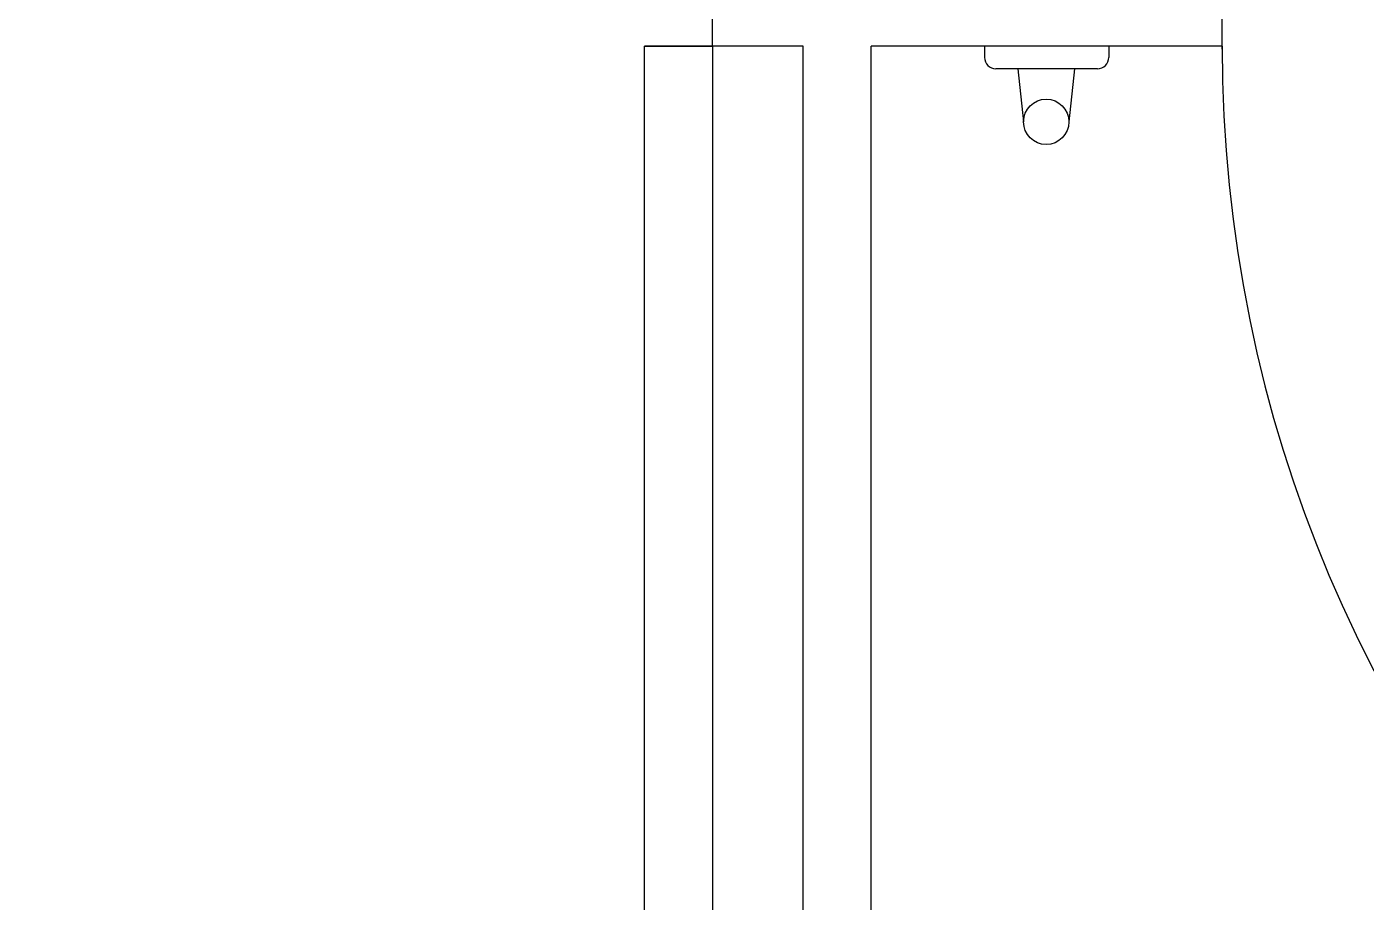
# Model space of a CAD drawing. Header units: inches. Extents: x 542787 to 543192, y 9574025 to 9574373.
# Drawn here: x 542831.082 to 542831.674, y 9574189.626 to 9574190.012 of the extents above; entities that cross this region are included whole.
import ezdxf

# ---------------------------------------------------------------- set-up
doc = ezdxf.new("R2010")
doc.units = ezdxf.units.IN
doc.header["$MEASUREMENT"] = 0
doc.layers.add('I-ARQ', color=8, linetype='Continuous')

msp = doc.modelspace()

# ---------------------------------------------------------------- linework, layer by layer
at = {"layer": 'I-ARQ'}
for p, q in [((542831.38518, 9574190.00381), (542831.38518, 9574190.04381)), ((542831.61018, 9574190.00243), (542831.61018, 9574190.04381)), ((542831.42518, 9574190.00381), (542831.35518, 9574190.00381)), ((542831.35518, 9574189.40381), (542831.35518, 9574190.00381)), ((542831.35518, 9574190.00381), (542831.38518, 9574190.00381)), ((542831.38518, 9574190.00381), (542831.38518, 9574189.40381)), ((542831.42518, 9574188.79381), (542831.42518, 9574190.00381)), ((542831.45518, 9574188.79381), (542831.45518, 9574190.00381)), ((542831.61018, 9574190.00381), (542831.45518, 9574190.00381)), ((542831.50526, 9574190.00381), (542831.50526, 9574189.99881)), ((542831.5601, 9574190.00381), (542831.50526, 9574190.00381)), ((542831.5601, 9574190.00381), (542831.5601, 9574189.99881)), ((542831.5551, 9574189.99381), (542831.51026, 9574189.99381)), ((542831.51998, 9574189.99381), (542831.52251, 9574189.97035)), ((542831.54503, 9574189.99381), (542831.54251, 9574189.97035))]:
    msp.add_line(p, q, dxfattribs=at)
msp.add_circle((542831.53251, 9574189.97035), 0.01, dxfattribs=at)
for centre, radius, start, end in [((542831.38518, 9574190.00381), 0.6, 180, 270), ((542832.21018, 9574190.00381), 0.6, 180, 270), ((542831.51026, 9574189.99881), 0.005, 180, 270), ((542831.5551, 9574189.99881), 0.005, 270, 0)]:
    msp.add_arc(centre, radius, start, end, dxfattribs=at)

doc.saveas('drawing.dxf')
